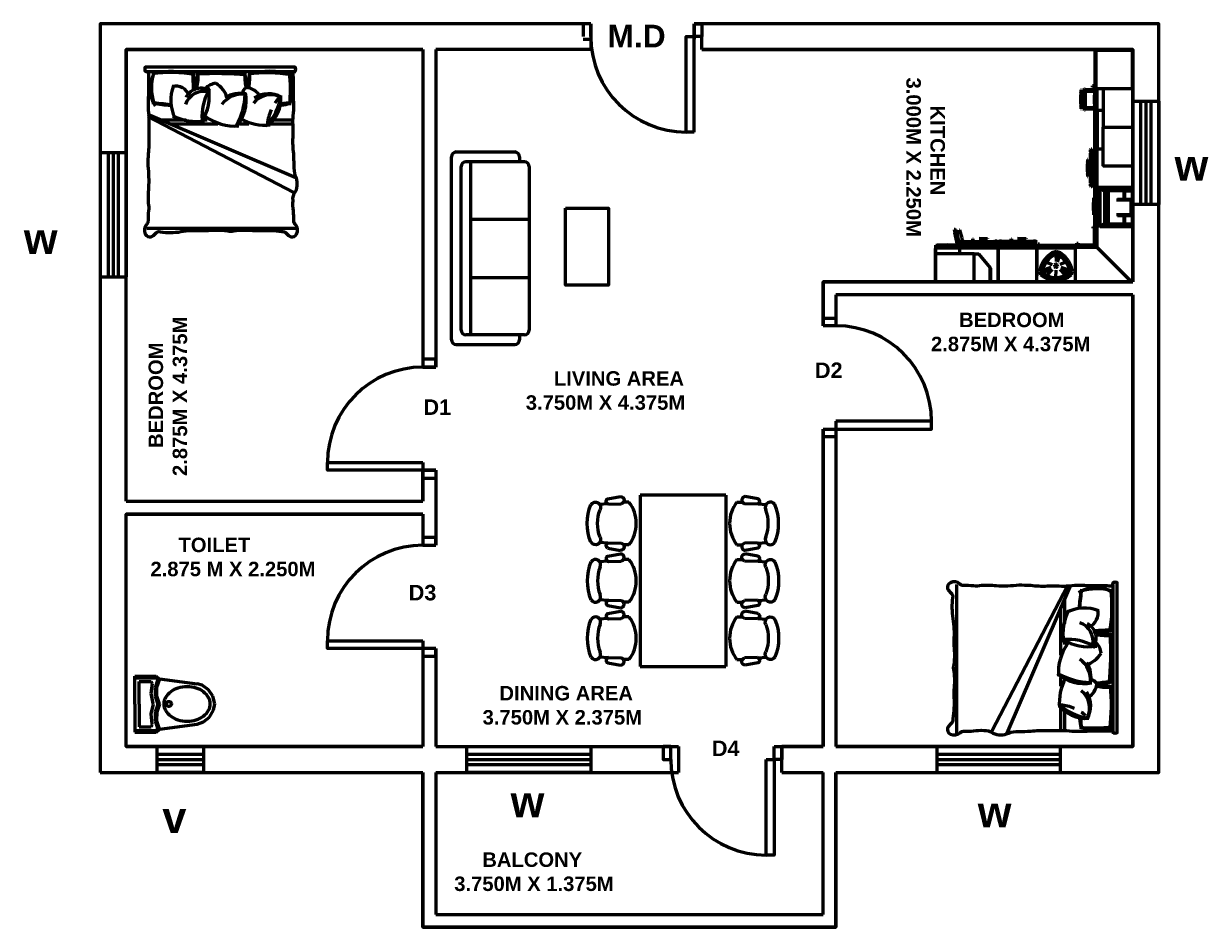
# Model space of a CAD drawing. Header units: millimetres. Extents: x 688 to 12161, y -951 to 7799.
import ezdxf

# ---------------------------------------------------------------- set-up
doc = ezdxf.new("R2010")
doc.units = ezdxf.units.MM
doc.layers.get('0').update_dxf_attribs({"lineweight": 53})
doc.styles.get("Standard").update_dxf_attribs({"font": 'Arial.ttf'})

# ---------------------------------------------------------------- blocks, each defined once
blk = doc.blocks.new('bed 1- king size')
at = {"color": 0, "linetype": 'Continuous'}
for p, q in [((-0.949, -0.078), (0.932, -0.078)), ((-0.939, -0.615), (0.932, -1.418)), ((-0.939, -0.645), (0.907, -1.606)), ((-0.768, -0.687), (-0.455, -0.687)), ((-0.666, -0.738), (-0.056, -0.738)), ((-0.225, -0.687), (-0.188, -0.687)), ((0.225, -0.738), (0.338, -0.738)), ((0.61, -0.738), (0.895, -0.738)), ((0.649, -0.687), (0.895, -0.687)), ((-0.949, -2.055), (0.932, -2.055))]:
    blk.add_line(p, q, dxfattribs=at)
blk.add_lwpolyline([(0.898, -0.083, 0.098699), (0.924, -0.072, 0.222522), (0.924, -0.024), (-0.971, -0.024, 0.171621), (-0.972, -0.074, 0.102495), (-0.927, -0.083, 0.015571), (-0.929, -0.266, 0.00267), (-0.934, -0.494, 0.058958), (-0.927, -0.631, -0.038458), (-0.925, -0.755, 0.025508), (-0.925, -0.909, -0.039412), (-0.933, -1.115, 0.016498), (-0.938, -1.265, -0.035771), (-0.929, -1.55, 0.045388), (-0.934, -1.739, -0.080578), (-0.929, -1.837, 0.026504), (-0.936, -1.966, -0.211134), (-0.953, -2.007, 0.329446), (-0.97, -2.131, 0.37589), (-0.896, -2.165, 0.123892), (-0.842, -2.123, -0.342539), (-0.78, -2.103, 0.07104), (-0.52, -2.1, -0.036442), (-0.385, -2.085, -0.046791), (-0.276, -2.087, 0.023628), (-0.176, -2.085, -0.055897), (0.066, -2.088, 0.053528), (0.107, -2.094, 0.053528), (0.147, -2.088, -0.055897), (0.389, -2.085, 0.026973), (0.477, -2.087, -0.036947), (0.615, -2.085, -0.036442), (0.75, -2.1, -0.281256), (0.814, -2.123, -0.521995), (0.814, -2.123, 0.123892), (0.867, -2.165, 0.37589), (0.941, -2.131, 0.329446), (0.924, -2.007, -0.211134), (0.907, -1.966, 0.026504), (0.901, -1.837, -0.06219), (0.896, -1.71, -0.218233), (0.929, -1.594, 0.123513), (0.95, -1.494, 0.129887), (0.929, -1.398, -0.095063), (0.909, -1.265, 0.016498), (0.904, -1.115, -0.039412), (0.896, -0.909, 0.025508), (0.896, -0.755, -0.038458), (0.899, -0.631, 0.058958), (0.905, -0.494, 0.00267), (0.9, -0.266, 0.015571)], format="xyb", close=True, dxfattribs=at)
for centre, radius, start, end in [((-0.522, -0.294), 0.389, 147.51, 213.8336), ((-0.231, -0.283), 0.662, 163.9263, 197.1409), ((-0.657, -1.677), 1.588, 78.5485, 98.3029), ((-0.632, -1.365), 1.287, 78.0142, 100.5125), ((2.543, -0.087), 2.913, 180.1063, 184.3312), ((-1.857, -0.304), 1.505, 359.1536, 7.5533), ((0.707, -0.29), 1.035, 169.5301, 179.934), ((-1.248, -0.116), 0.946, 349.589, 2.0447), ((-0.082, -4.069), 3.965, 84.3658, 93.3969), ((-0.04, -2.182), 2.098, 80.934, 97.4266), ((1.024, -0.126), 0.738, 177.8261, 191.4767), ((-0.69, -0.295), 0.997, 1.8337, 10.6945), ((1.057, -0.289), 0.736, 165.3434, 178.3876), ((0.572, -2.107), 2.012, 81.3714, 96.917), ((-0.395, -0.133), 0.746, 349.1667, 3.123), ((0.593, -1.117), 1.043, 75.0181, 103.7392), ((-1.049, -0.304), 1.913, 354.0935, 6.4707), ((0.009, -0.286), 0.872, 347.3175, 11.7435), ((-0.136, -0.437), 0.513, 159.3026, 206.5026), ((-0.585, -0.442), 0.18, 18.9387, 104.6725), ((-0.269, -0.496), 0.208, 54.1671, 153.8421), ((-0.787, -0.382), 0.625, 328.6542, 9.1977), ((-0.055, -0.443), 0.219, 96.8992, 136.0421), ((-0.244, -0.505), 0.323, 15.4018, 59.7122), ((0.347, -0.36), 0.0899, 120.1134, 175.8974), ((0.279, -0.514), 0.237, 28.1996, 86.5061), ((-0.23, -0.576), 0.248, 78.0413, 160.8342), ((0.404, -0.643), 0.659, 151.0456, 184.1497), ((0.254, -0.68), 0.318, 83.5607, 144.2853), ((0.229, -0.714), 0.361, 78.4081, 122.0077), ((-0.212, -0.44), 0.516, 319.1339, 10.5299), ((-0.598, -0.336), 0.889, 331.605, 358.1749), ((0.615, -0.649), 0.278, 61.8876, 141.8707), ((0.586, -0.703), 0.345, 61.6404, 121.3345), ((0.346, -0.429), 0.397, 302.3262, 7), ((0.079, -0.303), 0.665, 317.3201, 351.4624), ((1.163, -0.802), 0.594, 139.9508, 146.951), ((-1.844, -10.472), 10.046, 83.2132, 84.5476), ((-0.606, 0.747), 1.251, 258.1169, 267.8849), ((1.163, -0.802), 0.594, 156.2982, 173.8539), ((0.694, 0.049), 0.552, 275.447, 287.4199), ((0.88, -1.194), 0.721, 90.6432, 100.2707), ((-0.329, -0.078), 0.63, 242.3859, 279.8951), ((0.163, -0.137), 0.629, 233.2201, 274.4972), ((0.546, -0.118), 0.637, 240.9467, 275.467)]:
    blk.add_arc(centre, radius, start, end, dxfattribs=at)
blk = doc.blocks.new('sofa 6')
for p, q in [((-1100, 167), (-1100, 834)), ((-1044, 890), (1044, 890)), ((1100, 834), (1100, 167)), ((-989, 56), (-989, 723)), ((-933, 779), (933, 779)), ((989, 723), (989, 56)), ((-989, 667), (989, 667)), ((-334, 667), (-334, 0)), ((334, 667), (334, 0)), ((-989, 111), (-1044, 111)), ((933, 0), (-933, 0)), ((1044, 111), (989, 111))]:
    blk.add_line(p, q)
for centre, start, end in [((-1044, 834), 90, 180), ((1044, 834), 0, 90), ((-933, 723), 90, 180), ((933, 723), 0, 90), ((-1044, 167), 180, 270), ((1044, 167), 270, 0), ((-933, 56), 180, 270), ((933, 56), 270, 0)]:
    blk.add_arc(centre, 55.6, start, end)
blk = doc.blocks.new('A$C09D638C3')
for p, q in [((0, 0.717), (0.001, 0.526)), ((0.25, 0.717), (0, 0.717)), ((0.014, 0.717), (0.014, 0.537)), ((0.048, 0.679), (0.048, 0.571)), ((0.25, 0.679), (0.048, 0.679)), ((0.25, 0.717), (0.5, 0.717)), ((0.25, 0.679), (0.453, 0.679)), ((0.453, 0.679), (0.453, 0.571)), ((0.487, 0.717), (0.487, 0.537)), ((0.5, 0.717), (0.5, 0.526)), ((0.014, 0.537), (0.015, 0.53)), ((0.102, 0.534), (0.031, 0.51)), ((0.048, 0.571), (0.065, 0.563)), ((0.073, 0.565), (0.065, 0.563)), ((0.163, 0.573), (0.073, 0.565)), ((0.178, 0.534), (0.102, 0.534)), ((0.25, 0.553), (0.163, 0.573)), ((0.249, 0.51), (0.178, 0.534)), ((0.258, 0.556), (0.25, 0.553)), ((0.322, 0.534), (0.251, 0.51)), ((0.346, 0.574), (0.258, 0.556)), ((0.398, 0.534), (0.322, 0.534)), ((0.436, 0.563), (0.346, 0.574)), ((0.47, 0.51), (0.398, 0.534)), ((0.453, 0.571), (0.436, 0.563)), ((0.486, 0.529), (0.487, 0.536)), ((0.487, 0.536), (0.487, 0.537)), ((0.001, 0.526), (0.027, 0.497)), ((0.015, 0.53), (0.019, 0.523)), ((0.019, 0.523), (0.019, 0.523)), ((0.019, 0.523), (0.031, 0.51)), ((0.03, 0.498), (0.027, 0.497)), ((0.027, 0.497), (0.072, 0.158)), ((0.102, 0.522), (0.03, 0.498)), ((0.179, 0.521), (0.102, 0.522)), ((0.25, 0.496), (0.179, 0.521)), ((0.253, 0.498), (0.25, 0.496)), ((0.325, 0.522), (0.253, 0.498)), ((0.401, 0.522), (0.325, 0.522)), ((0.473, 0.497), (0.401, 0.522)), ((0.476, 0.497), (0.433, 0.158)), ((0.482, 0.523), (0.47, 0.51)), ((0.5, 0.526), (0.473, 0.497)), ((0.482, 0.523), (0.486, 0.529)), ((0.072, 0.16), (0.092, 0.102)), ((0.38, 0.058), (0.42, 0.114)), ((0.42, 0.114), (0.433, 0.158)), ((0.092, 0.102), (0.136, 0.049)), ((0.136, 0.049), (0.197, 0.013)), ((0.197, 0.013), (0.253, 0)), ((0.253, 0), (0.322, 0.019)), ((0.322, 0.019), (0.38, 0.058))]:
    blk.add_line(p, q)
blk.add_circle((0.253, 0.412), 0.0222)
for centre, radius, start, end in [((0.278, 0.296), 0.167, 118.8748, 143.2661), ((0.251, 0.347), 0.11, 89.1493, 119.7298), ((0.255, 0.347), 0.11, 60.2702, 90.8507), ((0.228, 0.296), 0.167, 36.7339, 61.1252), ((0.394, 0.247), 0.295, 163.3175, 179.5076), ((0.322, 0.265), 0.221, 143.6094, 162.4475), ((0.184, 0.265), 0.221, 17.5525, 36.3906), ((0.112, 0.247), 0.295, 0.4924, 16.6825), ((0.394, 0.252), 0.295, 180.4924, 196.6825), ((0.112, 0.252), 0.295, 343.3175, 359.5076), ((0.322, 0.234), 0.221, 197.5525, 216.3906), ((0.184, 0.234), 0.221, 323.6094, 342.4475), ((0.278, 0.203), 0.167, 216.7339, 241.1252), ((0.251, 0.152), 0.11, 240.2702, 270.8507), ((0.255, 0.152), 0.11, 269.1493, 299.7298), ((0.228, 0.203), 0.167, 298.8748, 323.2661)]:
    blk.add_arc(centre, radius, start, end)
blk = doc.blocks.new('m_68')
for p, q in [((-72.008419, 443.155933), (-70.77713, 444.387484)), ((-72.008419, 371.759987), (-72.008419, 443.155933)), ((-0.503492, 444.387532), (-70.77713, 444.387484)), ((-70.77713, 444.387484), (-70.77713, 370.528412)), ((-68.285131, 444.387484), (-68.285131, 444.422055)), ((-68.285131, 444.422055), (-0.522279, 444.422055)), ((-0.522279, 444.422055), (-0.522279, 444.387532)), ((-0.503492, 370.528412), (-0.503492, 444.387532)), ((0, 444.422055), (0, 0)), ((-99.878692, 368.104553), (-100.53339, 350.079251)), ((-99.31736, 368.104553), (-99.878692, 368.104553)), ((-99.142599, 363.290119), (-99.31736, 368.104553)), ((-94.031429, 368.881083), (-92.799997, 370.276833)), ((-94.031429, 364.742089), (-94.031429, 368.881083)), ((-92.830467, 363.380814), (-94.031429, 364.742089)), ((-92.799997, 370.276833), (-92.799997, 363.380814)), ((-92.799997, 370.276833), (-91.526174, 370.276833)), ((-91.526174, 370.276833), (-91.526174, 363.346339)), ((-91.526174, 368.117762), (-73.057222, 368.117762)), ((-91.526174, 365.472031), (-73.949003, 365.472031)), ((-91.526174, 363.759709), (-91.520309, 363.759709)), ((-91.520309, 363.759709), (-91.520309, 336.099434)), ((-91.093921, 368.117762), (-91.093921, 368.587065)), ((-91.093921, 368.587065), (-73.057222, 368.587065)), ((-77.212906, 373.150349), (-77.212906, 375.973416)), ((-77.212906, 375.973416), (-75.331068, 375.973416)), ((-75.331068, 375.890827), (-77.212906, 375.890827)), ((-75.331068, 373.150349), (-77.212906, 373.150349)), ((-76.254081, 375.187874), (-76.254081, 375.213146)), ((-76.254081, 375.213146), (-72.008419, 375.213146)), ((-76.254081, 373.820257), (-76.254081, 373.853302)), ((-72.008419, 373.820257), (-76.254081, 373.820257)), ((-75.331068, 375.973416), (-75.331068, 375.890827)), ((-75.331068, 375.213146), (-75.331068, 375.890827)), ((-75.331068, 375.295782), (-72.008419, 375.295782)), ((-75.331068, 373.820257), (-75.331068, 373.150349)), ((-73.86074, 367.903424), (-74.515438, 349.878073)), ((-73.299598, 367.903424), (-73.86074, 367.903424)), ((-73.124599, 363.088942), (-73.299598, 367.903424)), ((-73.211336, 365.472031), (-73.057222, 365.472031)), ((-73.057222, 329.136658), (-73.057222, 370.936251)), ((-73.057222, 370.936251), (-72.555685, 370.936251)), ((-72.555685, 370.936251), (-72.555685, 329.136658)), ((-72.555685, 370.936251), (-71.184969, 370.936251)), ((-70.77713, 370.528412), (-72.008419, 371.759987)), ((-71.067762, 329.136658), (-71.067762, 370.81914)), ((-70.77713, 370.528412), (-0.503492, 370.528412)), ((-68.241024, 329.136658), (-68.241024, 370.528412)), ((-56.254291, 370.524597), (-56.869936, 369.908715)), ((-56.869936, 369.908715), (-56.860733, 297.246695)), ((-56.245136, 296.630955), (-56.254291, 370.524597)), ((-56.254291, 370.524597), (0.000191, 370.524597)), ((-0.503492, 370.936251), (0.000191, 370.936251)), ((-100.53339, 350.079251), (-99.878692, 332.053948)), ((-99.580288, 362.67066), (-99.580288, 363.290119)), ((-99.580288, 363.290119), (-94.122076, 363.290072)), ((-99.120092, 362.67066), (-98.66271, 350.079251)), ((-98.66271, 350.079251), (-99.112892, 337.684679)), ((-94.122076, 362.360811), (-99.108791, 362.360859)), ((-94.122076, 363.290072), (-94.122076, 362.360811)), ((-94.110918, 361.985064), (-92.879676, 363.380814)), ((-94.110918, 338.129568), (-94.110918, 361.985064)), ((-92.879676, 363.380814), (-92.879676, 336.733818)), ((-91.59708, 363.380814), (-92.879676, 363.380814)), ((-91.59708, 336.733818), (-91.59708, 363.380814)), ((-91.526174, 363.346339), (-91.59708, 363.346339)), ((-74.515438, 349.878073), (-73.86074, 331.85277)), ((-73.562288, 362.469483), (-73.562288, 363.088942)), ((-73.562288, 363.088942), (-73.057222, 363.088942)), ((-73.10214, 362.469483), (-73.057222, 361.231947)), ((-73.09103, 362.159729), (-73.057222, 362.159729)), ((-99.878692, 332.053948), (-99.31736, 332.053948)), ((-99.580288, 336.755467), (-99.580288, 337.489414)), ((-94.122076, 336.755467), (-99.580288, 336.755467)), ((-99.31736, 332.053948), (-99.1467, 336.755467)), ((-99.112892, 337.684679), (-94.122076, 337.684679)), ((-94.122076, 337.684679), (-94.122076, 336.755467)), ((-92.879676, 336.733818), (-94.110918, 338.129568)), ((-94.025373, 335.356856), (-92.810726, 336.733818)), ((-94.025373, 331.217814), (-94.025373, 335.356856)), ((-92.794132, 329.822064), (-94.025373, 331.217814)), ((-92.810726, 336.733818), (-92.879676, 336.733818)), ((-92.879676, 336.733818), (-91.59708, 336.733818)), ((-92.794132, 336.733818), (-92.794132, 329.822064)), ((-92.794132, 329.822064), (-91.520309, 329.822064)), ((-91.520309, 336.752606), (-91.59708, 336.752606)), ((-91.520309, 329.822064), (-91.520309, 336.752606)), ((-91.520309, 334.462786), (-73.955488, 334.462786)), ((-91.520309, 331.817055), (-73.057222, 331.817055)), ((-91.520309, 331.806898), (-73.057222, 331.806898)), ((-91.093921, 331.29797), (-91.093921, 331.806898)), ((-73.057222, 331.29797), (-91.093921, 331.29797)), ((-73.86074, 331.85277), (-73.299598, 331.85277)), ((-73.562288, 336.554337), (-73.562288, 337.288285)), ((-73.057222, 336.554337), (-73.562288, 336.554337)), ((-73.299598, 331.85277), (-73.1287, 336.554337)), ((-73.204898, 334.462786), (-73.057222, 334.462786)), ((-73.057222, 338.524246), (-73.095131, 337.483549)), ((-73.095131, 337.483549), (-73.057222, 337.483549)), ((-72.555685, 329.136658), (-73.057222, 329.136658)), ((-73.03791, 255.32732), (-73.03791, 329.136658)), ((-72.555685, 329.136658), (-71.067762, 329.136658)), ((-72.533416, 255.32732), (-72.533416, 329.136658)), ((-71.067762, 329.136658), (-68.241024, 329.136658)), ((-71.037912, 255.32732), (-71.037912, 329.136658)), ((-68.241024, 329.136658), (-68.199396, 329.136658)), ((-68.199396, 329.14877), (-68.197059, 329.14877)), ((-68.197059, 329.14877), (-68.197059, 255.311489)), ((-68.197059, 329.14877), (-56.864833, 329.14877)), ((-56.699991, 296.525812), (-57.315635, 295.909977)), ((-57.315635, 295.909977), (-57.306432, 223.24791)), ((-56.860733, 297.246695), (-56.245136, 296.630955)), ((-56.699991, 296.525812), (0.000191, 296.52586)), ((-56.690645, 222.63217), (-56.699991, 296.525812)), ((-56.245136, 296.630955), (0.000191, 296.631003)), ((-81.399631, 252.958775), (-80.168342, 254.19035)), ((-81.399631, 249.323845), (-81.399631, 252.958775)), ((-80.168342, 254.19035), (-80.168342, 248.09227)), ((-78.877735, 254.19035), (-80.168342, 254.19035)), ((-78.877735, 248.09227), (-78.877735, 254.19035)), ((-78.877735, 252.60973), (-73.051357, 252.60973)), ((-78.877735, 251.533938), (-73.051357, 251.533938)), ((-78.680277, 252.60973), (-78.680277, 252.743817)), ((-78.680277, 252.743817), (-73.051357, 252.743817)), ((-78.680277, 185.058165), (-78.680277, 251.533938)), ((-73.051357, 181.490088), (-73.051357, 255.32732)), ((-73.051357, 255.32732), (-72.546482, 255.32732)), ((-72.546482, 255.32732), (-72.546482, 181.490088)), ((-71.048832, 255.32732), (-72.546482, 255.32732)), ((-71.048832, 181.490088), (-71.048832, 255.32732)), ((-71.048832, 255.32732), (-68.203497, 255.32732)), ((-68.203497, 255.32732), (-68.206453, 255.32732)), ((-68.203497, 181.539107), (-68.203497, 255.32732)), ((-68.203497, 255.32732), (-57.310533, 255.32732)), ((-68.197059, 255.311489), (-57.310533, 255.311489)), ((-87.071895, 234.650803), (-87.730837, 218.411923)), ((-86.506843, 234.650803), (-87.071895, 234.650803)), ((-86.771488, 229.754925), (-86.771488, 230.313492)), ((-86.771488, 230.313492), (-81.384182, 230.313492)), ((-86.330843, 230.313492), (-86.506843, 234.650803)), ((-85.847854, 218.411923), (-86.308193, 229.754925)), ((-86.296892, 229.476357), (-81.384182, 229.476357)), ((-80.168342, 248.09227), (-81.399631, 249.323845)), ((-81.384182, 246.833182), (-80.15294, 248.064757)), ((-81.384182, 190.127516), (-81.384182, 246.833182)), ((-80.168342, 248.09227), (-78.877735, 248.09227)), ((-80.15294, 248.064757), (-80.15294, 188.895941)), ((-78.975963, 248.064757), (-80.15294, 248.064757)), ((-79.571867, 248.064757), (-79.571867, 248.09227)), ((-79.129123, 248.064757), (-79.129123, 248.09227)), ((-78.975963, 188.895941), (-78.975963, 248.064757)), ((-74.972677, 234.650851), (-75.631618, 218.411923)), ((-74.407816, 234.650851), (-74.972677, 234.650851)), ((-74.107217, 234.650851), (-74.766206, 218.411923)), ((-74.672269, 229.755497), (-74.672269, 230.31354)), ((-74.672269, 230.31354), (-74.283218, 230.31354)), ((-74.257421, 230.947829), (-74.407816, 234.650851)), ((-73.542404, 234.650851), (-74.107217, 234.650851)), ((-73.806858, 229.755688), (-73.806858, 230.31354)), ((-73.806858, 230.31354), (-73.051357, 230.31354)), ((-73.366403, 230.31354), (-73.542404, 234.650851)), ((-73.343753, 229.755688), (-73.051357, 222.554684)), ((-73.332405, 229.476404), (-73.051357, 229.476357)), ((-87.730837, 218.411923), (-87.071895, 202.173043)), ((-86.771488, 206.408644), (-86.771488, 207.069826)), ((-81.384182, 206.408644), (-86.771488, 206.408644)), ((-86.506843, 202.173043), (-86.334943, 206.408644)), ((-86.308193, 207.069826), (-85.847854, 218.411923)), ((-86.300993, 207.245779), (-81.384182, 207.245779)), ((-75.631618, 218.411923), (-74.972677, 202.173043)), ((-74.766206, 218.411923), (-74.107217, 202.173043)), ((-74.672269, 206.408644), (-74.672269, 207.069779)), ((-74.279117, 206.408644), (-74.672269, 206.408644)), ((-74.407816, 202.173043), (-74.257421, 205.876065)), ((-73.806858, 206.408644), (-73.806858, 207.069874)), ((-73.051357, 206.408644), (-73.806858, 206.408644)), ((-73.542404, 202.173043), (-73.370504, 206.408644)), ((-73.370504, 206.408644), (-73.051357, 206.408644)), ((-73.051357, 214.269209), (-73.336506, 207.245779)), ((-73.336506, 207.245779), (-73.051357, 207.245779)), ((-57.306432, 223.24791), (-56.690645, 222.63217)), ((-56.690645, 222.63217), (0.000191, 222.632218)), ((-87.071895, 202.173043), (-86.506843, 202.173043)), ((-81.399631, 187.690449), (-80.173635, 188.916588)), ((-81.399631, 184.055519), (-81.399631, 187.690449)), ((-80.168342, 182.823944), (-81.399631, 184.055519)), ((-80.15294, 188.895941), (-81.384182, 190.127516)), ((-80.168342, 188.911152), (-80.168342, 182.823944)), ((-80.168342, 182.823944), (-78.877735, 182.823944)), ((-80.15294, 188.895941), (-78.975963, 188.895941)), ((-78.877735, 188.921976), (-78.975963, 188.921976)), ((-78.877735, 182.823944), (-78.877735, 188.921976)), ((-78.877735, 185.058165), (-73.051357, 185.058165)), ((-78.877735, 183.982325), (-73.051357, 183.982325)), ((-74.972677, 202.173043), (-74.407816, 202.173043)), ((-74.107217, 202.173043), (-73.542404, 202.173043)), ((-75.047254, 160.862637), (-75.706625, 144.623709)), ((-75.596285, 144.623709), (-74.936723, 160.862637)), ((-74.936723, 160.862637), (-75.047254, 160.862637)), ((-74.936723, 160.862637), (-74.371481, 160.862637)), ((-74.070882, 160.862637), (-74.730253, 144.623709)), ((-74.371481, 160.862637), (-74.221277, 157.161284)), ((-73.50564, 160.862637), (-74.070882, 160.862637)), ((-73.329496, 156.525326), (-73.50564, 160.862637)), ((-72.546482, 181.490088), (-73.051357, 181.490088)), ((-73.01445, 107.701874), (-73.01445, 181.490088)), ((-72.546482, 181.490088), (-71.048832, 181.490088)), ((-72.509193, 181.490088), (-72.509193, 107.701874)), ((-71.048832, 181.490088), (-71.02189, 181.490088)), ((-71.010732, 181.539107), (-71.02189, 181.539107)), ((-71.010732, 107.701874), (-71.010732, 181.539107)), ((-71.010732, 181.539107), (-68.163681, 181.539107)), ((-68.163681, 181.539107), (-68.183994, 181.539107)), ((-68.163681, 181.539107), (0.000382, 181.539154)), ((-68.163681, 107.701874), (-68.163681, 181.539107)), ((-62.550592, 179.79765), (-1.217174, 179.797697)), ((-62.550592, 105.904055), (-62.550592, 179.79765)), ((-62.550592, 179.79765), (-61.580848, 178.006792)), ((-61.580848, 178.006792), (-54.40607, 173.850775)), ((-54.40607, 173.850775), (-48.012113, 173.906517)), ((-54.40607, 173.850775), (-54.40607, 111.850977)), ((-48.012113, 109.952641), (-48.012113, 175.749111)), ((-48.012113, 175.749111), (-47.245502, 174.82543)), ((-48.012113, 175.749111), (-15.664625, 175.749111)), ((-47.245502, 174.82543), (-47.245502, 110.876274)), ((-16.431236, 174.82543), (-47.245502, 174.82543)), ((-15.664625, 175.749111), (-16.431236, 174.82543)), ((-16.431236, 158.760405), (-16.431236, 174.82543)), ((-15.664625, 158.760405), (-15.664625, 175.749111)), ((-15.664625, 174.188614), (-3.133011, 174.297905)), ((-3.133011, 174.297905), (-0.986147, 172.05987)), ((-1.217174, 179.797697), (-1.217174, 178.036595)), ((-0.986147, 172.05987), (-1.217174, 179.797697)), ((-0.986147, 113.641882), (-0.986147, 172.05987)), ((-75.706625, 144.623709), (-75.047254, 128.384829)), ((-74.936723, 128.384829), (-75.596285, 144.623709)), ((-74.730253, 144.623709), (-74.070882, 128.384829)), ((-74.636316, 155.967808), (-74.636316, 156.525326)), ((-74.636316, 156.525326), (-74.247074, 156.525326)), ((-73.770332, 155.968094), (-73.770332, 156.525326)), ((-73.770332, 156.525326), (-73.01445, 156.525326)), ((-73.306846, 155.968094), (-73.01445, 148.766184)), ((-73.01445, 140.480805), (-73.299598, 133.457566)), ((-73.295498, 155.688191), (-73.01445, 155.688191)), ((-3.408002, 156.913042), (-31.329488, 156.913042)), ((-29.699039, 158.760405), (-1.444912, 158.760405)), ((-1.444912, 158.760405), (-3.408002, 156.913042)), ((-3.408002, 129.087878), (-3.408002, 156.913042)), ((-1.062679, 158.760405), (-1.444912, 158.760405)), ((-1.062679, 127.240563), (-1.062679, 158.760405)), ((-75.047254, 128.384829), (-74.936723, 128.384829)), ((-74.936723, 128.384829), (-74.371481, 128.384829)), ((-74.636316, 132.62043), (-74.636316, 133.281565)), ((-74.242973, 132.62043), (-74.636316, 132.62043)), ((-74.371481, 128.384829), (-74.221277, 132.08623)), ((-74.070882, 128.384829), (-73.50564, 128.384829)), ((-73.770332, 132.62043), (-73.770332, 133.281708)), ((-73.01445, 132.62043), (-73.770332, 132.62043)), ((-73.50564, 128.384829), (-73.333597, 132.62043)), ((-73.333597, 132.62043), (-73.01445, 132.62043)), ((-73.299598, 133.457566), (-73.01445, 133.457566)), ((-31.329488, 129.087878), (-3.408002, 129.087878)), ((-29.699039, 127.240563), (-1.444912, 127.240563)), ((-16.431236, 110.876274), (-16.431236, 127.240563)), ((-15.664625, 109.952641), (-15.664625, 127.240563)), ((-1.444912, 127.240563), (-3.408002, 129.087878)), ((-1.444912, 127.240563), (-1.062679, 127.240563)), ((-1.217174, 105.904055), (-0.986147, 113.641882)), ((-341.010522, 100.60463), (-342.569732, 100.381995)), ((-342.569732, 100.381995), (-341.229486, 94.227791)), ((-341.229486, 94.227791), (-341.135549, 94.24119)), ((-341.139269, 94.25788), (-339.56933, 94.482041)), ((-336.1207, 71.213722), (-341.139269, 94.25788)), ((-341.135549, 94.24119), (-336.1207, 71.213722)), ((-341.010522, 100.60463), (-339.257049, 99.606943)), ((-339.674043, 94.467068), (-341.010522, 100.60463)), ((-338.4449, 95.878029), (-339.653492, 94.470024)), ((-339.56933, 94.482041), (-337.815618, 93.484354)), ((-334.416198, 70.819855), (-339.56933, 94.482041)), ((-339.257049, 99.606943), (-338.4449, 95.878029)), ((-331.734371, 95.801592), (-338.415241, 94.847775)), ((-338.415241, 94.847775), (-338.235569, 94.022656)), ((-338.235569, 94.022656), (-332.126951, 94.894743)), ((-337.815618, 93.484354), (-333.190822, 72.247505)), ((-332.965421, 99.930573), (-332.278299, 100.02861)), ((-332.278299, 100.02861), (-327.991199, 84.13682)), ((-331.592369, 95.149851), (-331.734371, 95.801592)), ((-75.950193, 102.988959), (-75.950193, 105.729771)), ((-75.950193, 105.729771), (-74.068737, 105.729771)), ((-74.068737, 102.988959), (-75.950193, 102.988959)), ((-74.991607, 105.052042), (-73.347473, 105.052042)), ((-74.991607, 103.658963), (-73.347473, 103.658963)), ((-74.068737, 105.729771), (-74.068737, 105.052042)), ((-73.347473, 103.658963), (-74.068737, 103.658963)), ((-74.068737, 103.658963), (-74.068737, 102.988959)), ((-73.347473, 70.838166), (-73.347473, 107.761908)), ((-73.347473, 107.761908), (-73.01445, 107.761908)), ((-72.509193, 107.701874), (-73.01445, 107.701874)), ((-72.509193, 107.701874), (-71.010732, 107.701874)), ((-72.346878, 69.851637), (-72.346878, 107.701874)), ((-71.010732, 107.701874), (-70.656252, 107.701874)), ((-71.007442, 68.506432), (-71.007442, 107.701874)), ((-70.656252, 107.761908), (-69.164276, 107.761908)), ((-69.164276, 107.761908), (-69.164276, 66.667986)), ((-69.164276, 107.761908), (-68.238496, 107.761908)), ((-68.238496, 107.701874), (-68.163681, 107.701874)), ((-68.163681, 107.701874), (-62.550592, 107.701874)), ((-61.580848, 107.694912), (-62.550592, 105.904055)), ((-62.550592, 105.904055), (-1.217174, 105.904055)), ((-54.40607, 111.850977), (-61.580848, 107.694912)), ((-54.40607, 111.850977), (-48.012113, 111.795187)), ((-47.245502, 110.876274), (-48.012113, 109.952641)), ((-48.012113, 109.952641), (-15.664625, 109.952641)), ((-16.431236, 110.876274), (-47.245502, 110.876274)), ((-1.217174, 105.904055), (-44.436741, 105.904055)), ((-15.664625, 109.952641), (-16.431236, 110.876274)), ((-15.664625, 111.513138), (-3.133011, 111.403847)), ((-1.217174, 105.904055), (-10.037899, 105.904055)), ((-3.133011, 111.403847), (-2.538299, 107.980347)), ((-2.538299, 107.980347), (-1.217174, 105.904055)), ((-1.163482, 107.701779), (0.000382, 107.701779)), ((-378.170704, 0.000096), (-378.170704, 70.368386)), ((-378.170704, 70.368386), (-331.833219, 70.368338)), ((-378.170704, 69.863558), (-331.833219, 69.86351)), ((-378.170704, 68.366337), (-331.833219, 68.366337)), ((-375.145888, 71.176911), (-355.07226, 71.835757)), ((-375.145888, 70.612145), (-375.145888, 71.176911)), ((-369.910144, 70.440293), (-375.145888, 70.612145)), ((-369.910144, 70.368386), (-369.910144, 70.876646)), ((-369.910144, 70.876646), (-369.092774, 70.876646)), ((-368.875193, 70.368386), (-368.875193, 70.406342)), ((-368.875193, 70.406342), (-367.719149, 70.368386)), ((-355.07226, 71.835757), (-334.998417, 71.176911)), ((-342.425584, 70.368338), (-341.049814, 70.413542)), ((-341.394901, 70.368338), (-341.394901, 70.402193)), ((-341.049814, 70.876599), (-340.359974, 70.876599)), ((-340.359974, 70.876599), (-340.359974, 70.368338)), ((-334.998417, 70.612145), (-340.359974, 70.436144)), ((-337.152719, 70.368338), (-336.070299, 70.522881)), ((-336.071491, 70.576906), (-336.025953, 70.368338)), ((-336.070299, 70.522881), (-336.036729, 70.368338)), ((-334.998417, 71.176911), (-334.998417, 70.612145)), ((-334.998417, 70.736742), (-334.416198, 70.819855)), ((-334.513664, 70.805931), (-334.418344, 70.368338)), ((-334.475994, 70.81132), (-333.697271, 70.368338)), ((-333.190822, 72.247505), (-334.416198, 70.819855)), ((-333.432245, 71.966267), (-333.283996, 71.285439)), ((-333.286714, 72.13583), (-329.341411, 72.69907)), ((-333.283996, 71.285439), (-329.341411, 71.848297)), ((-331.833219, 54.182768), (-331.833219, 70.404768)), ((-331.833219, 70.404768), (-258.011913, 70.404721)), ((-258.011913, 69.898892), (-331.833219, 69.898987)), ((-331.833219, 68.398953), (-258.011913, 68.398905)), ((-330.555486, 77.35796), (-329.324197, 78.589535)), ((-330.555486, 76.102638), (-330.555486, 77.35796)), ((-324.436521, 77.35796), (-330.555486, 77.35796)), ((-324.436521, 76.102638), (-330.555486, 76.102638)), ((-329.341411, 70.404768), (-329.341411, 76.102638)), ((-329.324197, 78.589535), (-325.667762, 78.589535)), ((-328.26581, 70.404768), (-328.26581, 76.102638)), ((-328.26581, 76.0427), (-261.804485, 76.0427)), ((-328.20177, 76.102638), (-328.185558, 76.0427)), ((-327.991199, 84.13682), (-327.067566, 78.589535)), ((-326.653337, 76.102638), (-326.643371, 76.0427)), ((-325.667762, 78.589535), (-324.436521, 77.35796)), ((-324.436521, 76.102638), (-324.436521, 77.365685)), ((-324.436521, 77.365685), (-265.611314, 77.365685)), ((-324.436521, 76.102638), (-324.436521, 77.35796)), ((-265.611314, 76.102638), (-324.436521, 76.102638)), ((-306.919908, 77.365685), (-306.919908, 82.792282)), ((-306.919908, 82.792282), (-306.258964, 82.792282)), ((-306.083011, 77.365685), (-306.083011, 82.321072)), ((-294.919347, 83.753252), (-278.683996, 83.093119)), ((-294.919347, 81.867218), (-283.578491, 82.328272)), ((-283.857202, 77.365685), (-283.857202, 82.316971)), ((-283.578491, 82.792282), (-283.020305, 82.792282)), ((-283.020305, 82.792282), (-283.020305, 77.365685)), ((-278.683996, 82.527304), (-283.020305, 82.35097)), ((-278.683996, 83.093119), (-278.683996, 82.527304)), ((-265.611314, 77.35796), (-264.380073, 78.589535)), ((-265.611314, 77.365685), (-265.611314, 76.102638)), ((-265.611314, 76.102638), (-265.611314, 77.35796)), ((-259.492397, 77.35796), (-265.611314, 77.35796)), ((-259.492397, 76.102638), (-265.611314, 76.102638)), ((-264.380073, 78.589535), (-260.723638, 78.589535)), ((-261.804485, 70.404721), (-261.804485, 76.102638)), ((-260.728883, 70.404721), (-260.728883, 76.102638)), ((-260.728883, 76.0427), (-260.59494, 76.0427)), ((-260.723638, 78.589535), (-259.492397, 77.35796)), ((-260.59494, 76.0427), (-260.59494, 70.404721)), ((-259.492397, 77.35796), (-259.492397, 76.102638)), ((-258.087492, 0.00121), (-258.087492, 70.404768)), ((-258.087492, 70.404768), (-184.266233, 70.404721)), ((-184.266233, 69.898939), (-258.087492, 69.898987)), ((-258.087492, 68.398953), (-184.266233, 68.398905)), ((-258.011913, 70.404721), (-258.011913, 69.898892)), ((-258.011913, 68.398905), (-258.011913, 69.898892)), ((-258.011913, 68.398905), (-258.011913, 65.54904)), ((-256.809759, 77.35796), (-255.578518, 78.589535)), ((-256.809759, 76.102638), (-256.809759, 77.35796)), ((-250.690841, 77.35796), (-256.809759, 77.35796)), ((-256.809759, 76.102638), (-250.690841, 76.102638)), ((-255.595684, 76.102638), (-256.809759, 76.102638)), ((-255.595684, 70.404768), (-255.595684, 76.102638)), ((-255.578518, 78.589535), (-251.922083, 78.589535)), ((-188.058805, 76.0427), (-255.526352, 76.0427)), ((-255.526352, 76.0427), (-255.526352, 70.404768)), ((-250.690841, 76.102638), (-254.52013, 76.102638)), ((-254.52013, 76.102638), (-254.52013, 76.0427)), ((-254.52013, 76.0427), (-188.058805, 76.0427)), ((-251.922083, 78.589535), (-250.690841, 77.35796)), ((-250.690841, 77.365685), (-250.690841, 76.102638)), ((-191.865635, 77.365685), (-250.690841, 77.365685)), ((-250.690841, 76.102638), (-250.690841, 77.35796)), ((-250.690841, 76.102638), (-191.865635, 76.102638)), ((-237.408971, 70.649004), (-237.408971, 71.214867)), ((-233.174228, 77.365685), (-233.174228, 82.792282)), ((-233.174228, 82.792282), (-232.513284, 82.792282)), ((-233.174228, 70.404721), (-233.174228, 70.913983)), ((-233.174228, 70.913983), (-232.513284, 70.913983)), ((-232.337284, 77.365685), (-232.337284, 82.321072)), ((-232.337284, 70.404721), (-232.337284, 70.44282)), ((-221.17362, 83.753252), (-204.938268, 83.093119)), ((-209.832811, 82.328272), (-221.17362, 81.867218)), ((-221.17362, 81.867218), (-210.111522, 82.316971)), ((-221.17362, 71.874953), (-204.938268, 71.214819)), ((-210.946655, 70.404721), (-209.832811, 70.45002)), ((-210.111522, 82.316971), (-210.111522, 77.365685)), ((-210.111522, 70.404721), (-210.111522, 70.438671)), ((-209.274625, 82.792282), (-209.832811, 82.792282)), ((-209.832811, 70.913983), (-209.274625, 70.91403)), ((-209.274625, 77.365685), (-209.274625, 82.792282)), ((-204.938268, 82.527304), (-209.274625, 82.35097)), ((-209.274625, 82.35097), (-209.274625, 77.365685)), ((-209.274625, 70.91403), (-209.274625, 70.404721)), ((-204.938268, 70.649004), (-209.274625, 70.472718)), ((-204.938268, 83.093119), (-204.938268, 82.527304)), ((-204.938268, 71.214819), (-204.938268, 70.649004)), ((-191.865635, 77.35796), (-190.634393, 78.589535)), ((-191.865635, 76.102638), (-191.865635, 77.365685)), ((-191.865635, 76.102638), (-191.865635, 77.35796)), ((-185.746669, 77.35796), (-191.865635, 77.35796)), ((-191.865635, 76.102638), (-185.746669, 76.102638)), ((-188.058805, 76.102638), (-191.865635, 76.102638)), ((-190.634393, 78.589535), (-186.977911, 78.589535)), ((-188.058805, 70.404721), (-188.058805, 76.102638)), ((-185.746669, 76.102638), (-186.983204, 76.102638)), ((-186.983204, 76.102638), (-186.983204, 70.404721)), ((-186.983204, 76.0427), (-186.849212, 76.0427)), ((-186.977911, 78.589535), (-185.746669, 77.35796)), ((-186.849212, 76.0427), (-186.849212, 70.404721)), ((-185.746669, 76.102638), (-185.746669, 77.35796)), ((-184.266233, 70.404721), (-184.266233, 69.898939)), ((-184.266233, 65.54904), (-184.266233, 70.306731)), ((-184.266233, 68.398905), (-184.266233, 69.898939)), ((-184.266233, 68.398905), (-184.266233, 65.54904)), ((-184.220886, 0.001191), (-184.220886, 70.420504)), ((-184.220886, 70.420504), (-110.399627, 70.420456)), ((-110.399627, 69.915676), (-184.220886, 69.915724)), ((-184.220886, 68.418646), (-110.399627, 68.418598)), ((-181.621265, 71.316481), (-181.621265, 73.198843)), ((-181.621265, 73.198843), (-178.881454, 73.198843)), ((-180.951547, 71.316481), (-181.621265, 71.316481)), ((-180.951547, 70.420504), (-180.951547, 72.239781)), ((-180.951547, 72.239781), (-180.918359, 72.239781)), ((-179.58436, 72.239781), (-179.558992, 72.239781)), ((-179.558992, 72.239781), (-179.558992, 70.420504)), ((-178.881454, 71.316481), (-179.558992, 71.316481)), ((-178.881454, 73.198843), (-178.881454, 71.316481)), ((-110.399627, 70.420456), (-110.399627, 69.915676)), ((-110.399627, 65.574217), (-110.399627, 70.322657)), ((-110.399627, 68.418598), (-110.399627, 69.915676)), ((-110.399627, 68.418598), (-110.399627, 65.574217)), ((-110.300779, 70.815087), (-73.370504, 70.815087)), ((-72.383976, 69.814587), (-110.300779, 69.814587)), ((-71.038484, 68.475485), (-110.300779, 68.475485)), ((-107.490444, 72.093821), (-107.490444, 73.974943)), ((-107.490444, 73.974943), (-104.749012, 73.974943)), ((-106.820106, 72.093821), (-107.490444, 72.093821)), ((-106.820106, 70.815087), (-106.820106, 73.016501)), ((-106.820106, 73.016501), (-106.770706, 73.016501)), ((-105.468559, 73.016501), (-105.426931, 73.016501)), ((-105.426931, 73.016501), (-105.426931, 70.815087)), ((-104.749012, 72.093821), (-105.426931, 72.093821)), ((-104.749012, 73.974943), (-104.749012, 72.093821)), ((-73.370504, 70.815087), (-72.383976, 69.814587)), ((-73.370504, 70.815087), (-68.817377, 66.265536)), ((-73.347473, 70.838166), (-68.776941, 66.265536)), ((-72.346878, 69.851637), (-73.347473, 70.838166)), ((-72.383976, 69.814587), (-71.038484, 68.475485)), ((-71.007442, 68.506432), (-72.346878, 69.851637)), ((-69.199609, 66.632653), (-71.038484, 68.475485)), ((-71.038484, 68.475485), (-29.994154, 27.469254)), ((-29.994154, 27.469254), (-71.007442, 68.506432)), ((-69.164276, 66.667986), (-71.007442, 68.506432)), ((-378.25253, 0.000096), (-378.25253, 64.216519)), ((-378.25253, 64.216519), (-378.170704, 64.216519)), ((-378.170704, 65.521765), (-331.833219, 65.521765)), ((-377.969718, 53.561211), (-377.354097, 54.177094)), ((-304.091978, 53.570462), (-377.969718, 53.561211)), ((-377.969718, 0.000096), (-377.969718, 53.561211)), ((-377.354097, 54.177094), (-304.707813, 54.186201)), ((-331.833219, 65.549088), (-258.011913, 65.54904)), ((-304.707813, 54.186201), (-304.091978, 53.570462)), ((-304.091978, 0), (-304.091978, 53.570462)), ((-304.091978, 50.655556), (-304.067373, 50.700283)), ((-304.091978, 50.637388), (-304.067373, 50.637293)), ((-304.067373, 53.279639), (-303.707599, 53.492546)), ((-304.067373, 0), (-304.067373, 53.279639)), ((-295.368147, 53.279639), (-304.067373, 53.279639)), ((-303.707599, 53.492546), (-295.255279, 53.707886)), ((-295.255279, 53.707886), (-295.368147, 53.279639)), ((-295.368147, 53.279639), (-273.580455, 26.713467)), ((-273.704481, 27.347851), (-295.255279, 53.707886)), ((-258.087492, 65.549088), (-184.266233, 65.54904)), ((-258.011913, 65.54904), (-258.011913, 0.00121)), ((-184.266233, 65.54904), (-184.266233, 11.493683)), ((-184.266233, 64.24141), (-184.231662, 64.24141)), ((-184.242773, 64.24141), (-184.242773, 64.375305)), ((-184.242773, 64.375305), (-184.220886, 64.375305)), ((-184.231662, 64.24141), (-184.231662, 11.475468)), ((-184.231662, 58.052826), (-184.220886, 58.052826)), ((-184.220886, 65.574312), (-110.399627, 65.574217)), ((-163.989639, 48.990107), (-171.191597, 40.032482)), ((-169.177723, 38.723231), (-162.660741, 46.828795)), ((-155.705881, 55.469084), (-163.989639, 48.990107)), ((-162.660741, 46.828795), (-155.164861, 52.69146)), ((-153.776169, 50.1194), (-160.391379, 44.945526)), ((-147.272253, 57.963419), (-155.705881, 55.469084)), ((-155.164861, 52.69146), (-147.533607, 54.948521)), ((-147.502946, 52.111244), (-154.237508, 50.1194)), ((-147.533607, 54.948521), (-147.502946, 52.111244)), ((-147.533607, 54.948521), (-139.902353, 52.69146)), ((-140.768337, 50.1194), (-147.502946, 52.111244)), ((-147.502946, 52.111244), (-147.362899, 39.183283)), ((-138.838672, 55.469084), (-147.272253, 57.963419)), ((-144.713878, 38.399792), (-140.768337, 50.1194)), ((-139.902353, 52.69146), (-140.768337, 50.1194)), ((-140.768337, 50.1194), (-134.153127, 44.945526)), ((-139.902353, 52.69146), (-132.406425, 46.828747)), ((-130.554866, 48.990107), (-138.838672, 55.469084)), ((-132.406425, 46.828747), (-125.889635, 38.723231)), ((-123.352909, 40.032482), (-130.554866, 48.990107)), ((-110.399627, 65.574217), (-110.399627, 0.001173)), ((-110.399627, 64.269161), (-110.365057, 64.269161)), ((-110.326385, 0.001173), (-110.326385, 58.564759)), ((-110.326385, 58.564759), (-110.300779, 58.564759)), ((-110.300779, 66.632605), (-69.199609, 66.632653)), ((-69.869136, 67.316532), (-69.827556, 67.316532)), ((-69.199609, 66.632653), (-27.034759, 24.510479)), ((-2.499199, 0), (-69.199609, 66.632653)), ((-69.164276, 66.667986), (-2.540445, 0)), ((-68.637514, 66.084957), (-68.595504, 66.084957)), ((-68.588066, 66.035557), (-68.588066, 66.076613)), ((-68.588066, 66.076613), (-36.431837, 33.906031)), ((-36.431837, 33.906031), (-68.588066, 66.035557)), ((-67.154312, 64.603615), (-67.154312, 64.642144)), ((-60.616779, 58.071423), (-60.616779, 58.10175)), ((-273.580455, 26.713467), (-273.704481, 27.347851)), ((-273.580455, 0.001214), (-273.580455, 26.713467)), ((-273.580455, 26.713467), (-273.31953, 26.238632)), ((-273.31953, 26.238632), (-273.31953, 0.00124)), ((-176.37968, 30.102301), (-178.621673, 20.7057)), ((-171.191597, 40.032482), (-176.37968, 30.102301)), ((-175.900793, 21.234894), (-173.87228, 29.737711)), ((-173.87228, 29.737711), (-169.177723, 38.723231)), ((-172.537088, 22.358895), (-170.746851, 29.862595)), ((-157.210159, 27.480126), (-172.537088, 22.358895)), ((-156.696272, 25.169182), (-171.230459, 16.483879)), ((-166.142559, 37.792397), (-170.285511, 29.862595)), ((-160.391379, 44.945526), (-166.142559, 37.792397)), ((-166.142559, 37.792397), (-154.694891, 33.550978)), ((-154.561138, 23.474694), (-165.802526, 12.175846)), ((-148.457813, 33.673239), (-150.083017, 31.897879)), ((-150.083017, 31.897879), (-149.978113, 29.492188)), ((-149.978113, 29.492188), (-148.204469, 27.86541)), ((-146.054697, 33.778239), (-148.457813, 33.673239)), ((-148.204469, 27.86541), (-145.801353, 27.97041)), ((-145.801353, 27.97041), (-146.961546, 27.919674)), ((-144.281053, 32.151461), (-146.054697, 33.778239)), ((-145.801353, 27.97041), (-144.176149, 29.74577)), ((-144.176149, 29.74577), (-144.281053, 32.151461)), ((-140.164852, 23.474694), (-130.766201, 13.786793)), ((-128.401947, 37.792397), (-139.849615, 33.550978)), ((-138.02967, 25.169182), (-123.775386, 16.483879)), ((-122.468757, 22.358895), (-137.515831, 27.480126)), ((-134.153127, 44.945526), (-128.401947, 37.792397)), ((-125.889635, 38.723231), (-128.401947, 37.792397)), ((-128.401947, 37.792397), (-124.258995, 29.862595)), ((-125.889635, 38.723231), (-121.194934, 29.737711)), ((-124.258995, 29.862595), (-122.468757, 22.358895)), ((-118.164825, 30.102301), (-123.352909, 40.032482)), ((-121.194934, 29.737711), (-119.166422, 21.234894)), ((-115.922832, 20.7057), (-118.164825, 30.102301)), ((-31.053495, 28.525257), (-31.048822, 28.520489)), ((-28.44882, 25.923157), (-28.444147, 25.918484)), ((-377.969718, 0.00124), (0, 0)), ((-178.621673, 20.7057), (-176.985359, 13.34858)), ((-172.537088, 22.358895), (-175.900793, 21.234894)), ((-175.900793, 21.234894), (-174.420118, 14.577675)), ((-174.420118, 14.577675), (-171.230459, 16.483879)), ((-171.230459, 16.483879), (-172.537088, 22.358895)), ((-171.230459, 16.483879), (-165.802526, 12.175846)), ((-147.505596, 8.471203), (-147.362899, 22.119046)), ((-122.468757, 22.358895), (-123.775386, 16.483879)), ((-123.775386, 16.483879), (-120.647049, 14.577675)), ((-119.166422, 21.234894), (-122.468757, 22.358895)), ((-120.647049, 14.577675), (-119.166422, 21.234894)), ((-117.461729, 13.786793), (-115.922832, 20.7057)), ((-107.619905, 0.00124), (-107.622051, 0.00124)), ((-107.619905, 0), (-107.619905, 0.00124))]:
    blk.add_line(p, q)
at = {"linetype": 'Continuous'}
for centre, radius, start, end in [((-147.489813, 49.735662), 46.840229, 230.971606956, 309.87200093), ((-147.533583, 53.829067), 47.576859, 235.589521094, 304.410478906), ((-148.504267, 50.574688), 42.115327, 245.748955732, 305.956479913)]:
    blk.add_arc(centre, radius, start, end, dxfattribs=at)

msp = doc.modelspace()

# ---------------------------------------------------------------- linework, layer by layer
for p, q in [((6180, 7799), (6105, 7799)), ((6105, 7799), (6105, 7674)), ((6180, 7674), (6180, 7799)), ((7180, 7799), (7180, 7649)), ((7180, 7674), (7180, 7799)), ((7180, 7799), (7255, 7799)), ((7255, 7799), (7255, 7674)), ((6105, 7649), (6180, 7649)), ((7255, 7674), (7180, 7674)), ((7180, 6749), (7180, 7674)), ((7255, 7549), (7255, 7674)), ((1680, 3174), (1680, 7549)), ((4555, 7549), (1680, 7549)), ((1680, 7549), (1680, 6549)), ((4555, 7549), (4555, 4474)), ((6180, 7549), (4680, 7549)), ((4680, 7549), (4680, 4474)), ((7255, 7549), (11430, 7549)), ((11430, 7549), (11430, 5299)), ((11430, 7549), (11430, 7049)), ((11430, 5299), (8430, 5299)), ((8430, 5299), (8430, 4874)), ((8555, 5174), (8555, 4874)), ((11430, 5174), (8555, 5174)), ((8555, 5174), (8555, 4874)), ((8430, 4874), (8430, 4949)), ((4680, 4474), (4680, 4549)), ((4555, 4474), (4680, 4474)), ((8430, 3874), (8430, 799)), ((8430, 3874), (8430, 3799)), ((8555, 3874), (8555, 799)), ((4555, 3174), (4555, 3474)), ((4555, 3474), (4555, 3174)), ((4555, 3474), (4680, 3474)), ((4680, 3474), (4680, 2749)), ((4680, 3474), (4680, 3399)), ((6347, 3199), (6469, 3221)), ((6658, 3232), (6658, 1575)), ((7487, 3232), (6658, 3232)), ((7487, 3232), (7487, 1575)), ((7799, 3199), (7676, 3221)), ((1680, 3174), (4555, 3174)), ((6341, 3151), (6268, 3144)), ((6351, 3147), (6476, 3151)), ((6550, 3167), (6500, 3166)), ((7595, 3167), (7646, 3166)), ((7794, 3147), (7670, 3151)), ((7804, 3151), (7877, 3144)), ((1680, 799), (1680, 3049)), ((1680, 3049), (4555, 3049)), ((4555, 3049), (4555, 2749)), ((4555, 3049), (4555, 2749)), ((4680, 2749), (4680, 2824)), ((6341, 2769), (6268, 2776)), ((6351, 2772), (6476, 2768)), ((6550, 2752), (6500, 2754)), ((7595, 2752), (7646, 2754)), ((7794, 2772), (7670, 2768)), ((7804, 2769), (7877, 2776)), ((4555, 2749), (4680, 2749)), ((6347, 2721), (6469, 2698)), ((6347, 2643), (6469, 2665)), ((7799, 2721), (7676, 2698)), ((7799, 2643), (7676, 2665)), ((6341, 2595), (6268, 2588)), ((6351, 2591), (6476, 2595)), ((6550, 2611), (6500, 2610)), ((7595, 2611), (7646, 2610)), ((7794, 2591), (7670, 2595)), ((7804, 2595), (7877, 2588)), ((6341, 2213), (6268, 2220)), ((6351, 2216), (6476, 2213)), ((6550, 2197), (6500, 2198)), ((7595, 2197), (7646, 2198)), ((7794, 2216), (7670, 2213)), ((7804, 2213), (7877, 2220)), ((6347, 2165), (6469, 2142)), ((6347, 2087), (6469, 2109)), ((7799, 2165), (7676, 2142)), ((7799, 2087), (7676, 2109)), ((6341, 2039), (6268, 2032)), ((6351, 2036), (6476, 2039)), ((6550, 2055), (6500, 2054)), ((7595, 2055), (7646, 2054)), ((7794, 2036), (7670, 2039)), ((7804, 2039), (7877, 2032)), ((4680, 1749), (4555, 1749)), ((4555, 1749), (4555, 799)), ((4680, 1749), (4680, 799)), ((4680, 1674), (4680, 1749)), ((6341, 1657), (6268, 1664)), ((6347, 1609), (6469, 1587)), ((6351, 1660), (6476, 1657)), ((6550, 1641), (6500, 1642)), ((7595, 1641), (7646, 1642)), ((7794, 1660), (7670, 1657)), ((7799, 1609), (7676, 1587)), ((7804, 1657), (7877, 1664)), ((6658, 1575), (7487, 1575)), ((1680, 799), (4555, 799)), ((1680, 799), (1980, 799)), ((4680, 799), (4980, 799)), ((4980, 799), (7030, 799)), ((6955, 799), (6880, 799)), ((6880, 799), (6880, 674)), ((6955, 674), (6955, 799)), ((7955, 674), (7955, 799)), ((7955, 799), (8030, 799)), ((8430, 799), (8030, 799)), ((8030, 799), (8430, 799)), ((8030, 799), (8030, 674)), ((11430, 799), (10730, 799)), ((6880, 674), (6955, 674)), ((8030, 674), (7955, 674)), ((1430, 549), (1680, 549)), ((1680, 549), (1680, 549)), ((1680, 549), (4555, 549)), ((4555, 549), (4555, -951)), ((4680, 549), (4680, -826)), ((4680, 549), (7030, 549)), ((8030, 549), (8430, 549)), ((8430, -826), (8430, 549)), ((8555, -951), (8555, 549)), ((4680, -826), (8430, -826)), ((4555, -951), (8555, -951))]:
    msp.add_line(p, q)
at = {"color": 40}
for p, q in [((11430, 7049), (11430, 6049)), ((11505, 7049), (11505, 6049)), ((11555, 7049), (11555, 6049)), ((11605, 7049), (11605, 6049)), ((1505, 6549), (1505, 5349)), ((1555, 6549), (1555, 5349)), ((1605, 6549), (1605, 5349)), ((1680, 6549), (1680, 5349)), ((1980, 799), (2430, 799)), ((1980, 549), (1980, 799)), ((1980, 724), (2430, 724)), ((2430, 799), (2430, 549)), ((4980, 799), (6180, 799)), ((4980, 724), (6180, 724)), ((9530, 799), (10730, 799)), ((9530, 724), (10730, 724)), ((1980, 674), (2430, 674)), ((1980, 624), (2430, 624)), ((4980, 674), (6180, 674)), ((4980, 624), (6180, 624)), ((9530, 674), (10730, 674)), ((9530, 624), (10730, 624)), ((2430, 549), (1980, 549))]:
    msp.add_line(p, q, dxfattribs=at)
for points in [[(6180, 7799), (1430, 7799), (1430, 549)], [(6180, 7799), (6180, 7549)], [(8555, 549), (11680, 549), (11680, 7799), (7180, 7799)], [(7180, 6749), (7105, 6749), (7105, 7674), (7180, 7674)], [(1680, 3174), (1680, 7549), (4555, 7549)], [(4680, 7549), (4680, 4474)], [(11430, 5299), (11430, 7549), (7255, 7549)], [(8430, 4874), (8430, 5299), (11430, 5299)], [(8555, 799), (11430, 799), (11430, 5174)], [(11430, 5174), (11430, 799), (8555, 799)], [(8430, 4949), (8555, 4949), (8555, 4874), (8430, 4874)], [(8555, 4874), (8430, 4874)], [(4680, 4549), (4555, 4549), (4555, 4474), (4680, 4474)], [(4680, 4474), (4555, 4474)], [(8430, 799), (8430, 3874)], [(8430, 3874), (8555, 3874)], [(8430, 3874), (8555, 3874), (8555, 3799), (8430, 3799)], [(4555, 3474), (4680, 3474)], [(4680, 3474), (4555, 3474), (4555, 3399), (4680, 3399)], [(4680, 3474), (4680, 3049)], [(4555, 3049), (1680, 3049)], [(4555, 799), (1680, 799), (1680, 3049), (4555, 3049)], [(4680, 3049), (4680, 2749)], [(4680, 2824), (4555, 2824), (4555, 2749), (4680, 2749)], [(4680, 1749), (4555, 1749), (4555, 1674), (4680, 1674)], [(4680, 1749), (4680, 799)], [(6880, 799), (6880, 674), (6955, 674), (6955, 799)], [(7030, 799), (7030, 549)], [(8030, 549), (8030, 799)], [(8555, 549), (8555, -951), (4555, -951), (4555, 549)]]:
    msp.add_lwpolyline(points)
for points in [[(11430, 7049), (11680, 7049), (11680, 6049), (11430, 6049)], [(1680, 6549), (1430, 6549), (1430, 5349), (1680, 5349)], [(4980, 799), (6180, 799), (6180, 549), (4980, 549)], [(10730, 799), (9530, 799), (9530, 549), (10730, 549)]]:
    msp.add_lwpolyline(points, close=True, dxfattribs=at)
for points in [[(5937, 6013), (6351, 6013), (6351, 5268), (5937, 5268)], [(8555, 3949), (8555, 3874), (9480, 3874), (9480, 3949)], [(4555, 3549), (4555, 3474), (3630, 3474), (3630, 3549)], [(4555, 1824), (4555, 1749), (3630, 1749), (3630, 1824)], [(7880, 674), (7955, 674), (7955, -251), (7880, -251)], [(3580, 549), (3580, 549)]]:
    msp.add_lwpolyline(points, close=True)
for centre, radius, start, end in [((7105, 7674), 925, 180, 270), ((8555, 3949), 925, 0, 90), ((4555, 3549), 925, 90, 180), ((6282, 2960), 339, 322.3006, 37.6994), ((7864, 2960), 339, 142.3006, 217.6994), ((4555, 1824), 925, 90, 180), ((6282, 2404), 339, 322.3006, 37.6994), ((7864, 2404), 339, 142.3006, 217.6994), ((6282, 1848), 339, 322.3006, 37.6994), ((7864, 1848), 339, 142.3006, 217.6994), ((7880, 674), 925, 180, 270)]:
    msp.add_arc(centre, radius, start, end)
at = {"extrusion": (0, 0, -1)}
for centre, major_axis, start_param, end_param in [((6467, 3185), (-25.2, 25.2), 0.846715, 3.682526), ((6619, 2960), (335, 335), 3.530122, 4.32386), ((6226, 3117), (-35.5, 35.5), 6.043465, 9.157437), ((6357, 3174), (-19.1, 19.1), 4.141364, 6.680711), ((6627, 2960), (269, 269), 3.572923, 4.281059), ((6226, 2803), (35.5, 35.5), 0.267341, 3.381313), ((6357, 2746), (19.1, 19.1), 2.744067, 5.283414), ((6467, 2734), (25.2, 25.2), -0.540933, 2.294877), ((7679, 2630), (25.2, 25.2), 2.600659, 5.43647), ((7789, 2618), (19.1, 19.1), -0.397525, 2.141821), ((7920, 2561), (35.5, 35.5), 3.408933, 6.522906), ((7519, 2404), (269, 269), 0.43133, 1.139466), ((7526, 2404), (335, 335), 0.388529, 1.182267), ((7679, 2178), (-25.2, 25.2), 3.988308, 6.824119), ((7789, 2190), (-19.1, 19.1), 0.999771, 3.539118), ((7920, 2247), (-35.5, 35.5), 2.901872, 6.015845), ((7679, 2074), (25.2, 25.2), 2.600659, 5.43647), ((7789, 2062), (19.1, 19.1), -0.397525, 2.141821), ((7920, 2005), (35.5, 35.5), 3.408933, 6.522906), ((7519, 1848), (269, 269), 0.43133, 1.139466), ((7526, 1848), (335, 335), 0.388529, 1.182267), ((7679, 1622), (-25.2, 25.2), 3.988308, 6.824119), ((7789, 1634), (-19.1, 19.1), 0.999771, 3.539118), ((7920, 1691), (-35.5, 35.5), 2.901872, 6.015845)]:
    msp.add_ellipse(centre, major_axis=major_axis, ratio=1, start_param=start_param, end_param=end_param, dxfattribs=at)
for centre, major_axis, start_param, end_param in [((7679, 3185), (25.2, 25.2), 0.846715, 3.682526), ((7789, 3174), (19.1, 19.1), 4.141364, 6.680711), ((7920, 3117), (35.5, 35.5), 6.043465, 9.157437), ((7526, 2960), (-335, 335), 3.530122, 4.32386), ((7519, 2960), (-269, 269), 3.572923, 4.281059), ((7679, 2734), (-25.2, 25.2), -0.540933, 2.294877), ((7789, 2746), (-19.1, 19.1), 2.744067, 5.283414), ((7920, 2803), (-35.5, 35.5), 0.267341, 3.381313), ((6357, 2618), (-19.1, 19.1), -0.397525, 2.141821), ((6467, 2630), (-25.2, 25.2), 2.600659, 5.43647), ((6619, 2404), (-335, 335), 0.388529, 1.182267), ((6226, 2561), (-35.5, 35.5), 3.408933, 6.522906), ((6627, 2404), (-269, 269), 0.43133, 1.139466), ((6226, 2247), (35.5, 35.5), 2.901872, 6.015845), ((6357, 2190), (19.1, 19.1), 0.999771, 3.539118), ((6467, 2178), (25.2, 25.2), 3.988308, 6.824119), ((6357, 2062), (-19.1, 19.1), -0.397525, 2.141821), ((6467, 2074), (-25.2, 25.2), 2.600659, 5.43647), ((6619, 1848), (-335, 335), 0.388529, 1.182267), ((6226, 2005), (-35.5, 35.5), 3.408933, 6.522906), ((6627, 1848), (-269, 269), 0.43133, 1.139466), ((6226, 1691), (35.5, 35.5), 2.901872, 6.015845), ((6357, 1634), (19.1, 19.1), 0.999771, 3.539118), ((6467, 1622), (25.2, 25.2), 3.988308, 6.824119)]:
    msp.add_ellipse(centre, major_axis=major_axis, ratio=1, start_param=start_param, end_param=end_param)

# ---------------------------------------------------------------- block references
for name, p, xscale, yscale, zscale in [('m_68', (11430, 5299), 5.049865219005311, 5.049865219005311, 5.049865219005311), ('bed 1- king size', (2610, 7395), 766.5763815137778, 766.5763815137778, 766.5763815137778)]:
    msp.add_blockref(name, p, dxfattribs=dict(xscale=xscale, yscale=yscale, zscale=zscale))
for name, p, xscale, yscale, zscale, rotation in [('sofa 6', (5585, 5624), 0.8483047344441998, 0.8483047344441998, 0.8483047344441998, 90), ('bed 1- king size', (11296, 1642), 766.5763815137778, 766.5763815137778, 766.5763815137778, 270), ('A$C09D638C3', (2541, 938), 1083.241614219703, 1083.241614219703, 1083.241614219703, 90.00000000000011)]:
    msp.add_blockref(name, p, dxfattribs=dict(xscale=xscale, yscale=yscale, zscale=zscale, rotation=rotation))

# ---------------------------------------------------------------- texts
at = {"color": 161, "attachment_point": 1}
for s, width, insert, char_height in [('{\\fArial|b1|i0|c0|p34;M.D}', 545.1, (6342, 7789), 220), ('{\\fArial|b1|i0|c0|p34;D2}', 340.88, (8351, 4518), 150), ('{\\fArial|b1|i0|c0|p34;D1}', 340.88, (4560, 4161), 150), ('{\\fArial|b1|i0|c0|p34;D3}', 340.88, (4417, 2365), 150), ('{\\fArial|b1|i0|c0|p34;D4}', 340.88, (7353, 857), 150)]:
    msp.add_mtext_dynamic_manual_height_columns(s, width=width, gutter_width=12.5, heights=[0], dxfattribs=dict(at, insert=insert, char_height=char_height))
at = {"color": 6, "char_height": 140, "attachment_point": 1}
for s, width, insert, rotation in [('\\pxt2;{\\fArial|b1|i0|c0|p34;     KITCHEN\\P3.000M X 2.250M}', 1680.69, (9610, 7278), 270), ('\\pxt2;{\\fArial|b1|i0|c0|p34;     BEDROOM\\P2.875M X 4.375M}', 1804.53, (1898, 3419), 90)]:
    msp.add_mtext_dynamic_manual_height_columns(s, width=width, gutter_width=12.5, heights=[379], dxfattribs=dict(at, insert=insert, rotation=rotation))
at = {"color": 2, "char_height": 300, "attachment_point": 1}
for s, width, insert in [('{\\fArial|b1|i0|c0|p34;w}', 462.25, (11834, 6578)), ('{\\fArial|b1|i0|c0|p34;w}', 462.25, (690, 5868)), ('{\\fArial|b1|i0|c0|p34;w}', 462.25, (5404, 415)), ('{\\fArial|b1|i0|c0|p34;w}', 462.25, (9928, 316)), ('{\\fArial|b1|i0|c0|p34;v}', 404.05, (2031, 263))]:
    msp.add_mtext_dynamic_manual_height_columns(s, width=width, gutter_width=12.5, heights=[0], dxfattribs=dict(at, insert=insert))
at = {"color": 6, "char_height": 140, "attachment_point": 1}
for s, width, heights, insert in [('\\pxt2;{\\fArial|b1|i0|c0|p34;     BEDROOM\\P2.875M X 4.375M}', 1804.53, [591], (9475, 5001)), ('\\pxt2;{\\fArial|b1|i0|c0|p34;     LIVING AREA\\P3.750M X 4.375M}', 1680.69, [0], (5551, 4434)), ('\\pxt2;{\\fArial|b1|i0|c0|p34;     TOILET\\P2.875 M X 2.250M}', 1680.69, [0], (1916, 2822)), ('\\pxt2;{\\fArial|b1|i0|c0|p34;     DINING AREA\\P  3.750M X 2.375M}', 1738.4, [0], (5024, 1386)), ('\\pxt2;{\\fArial|b1|i0|c0|p34;     BALCONY\\P3.750M X 1.375M}', 1680.69, [0], (4858, -226))]:
    msp.add_mtext_dynamic_manual_height_columns(s, width=width, gutter_width=12.5, heights=heights, dxfattribs=dict(at, insert=insert))

doc.saveas('drawing.dxf')
